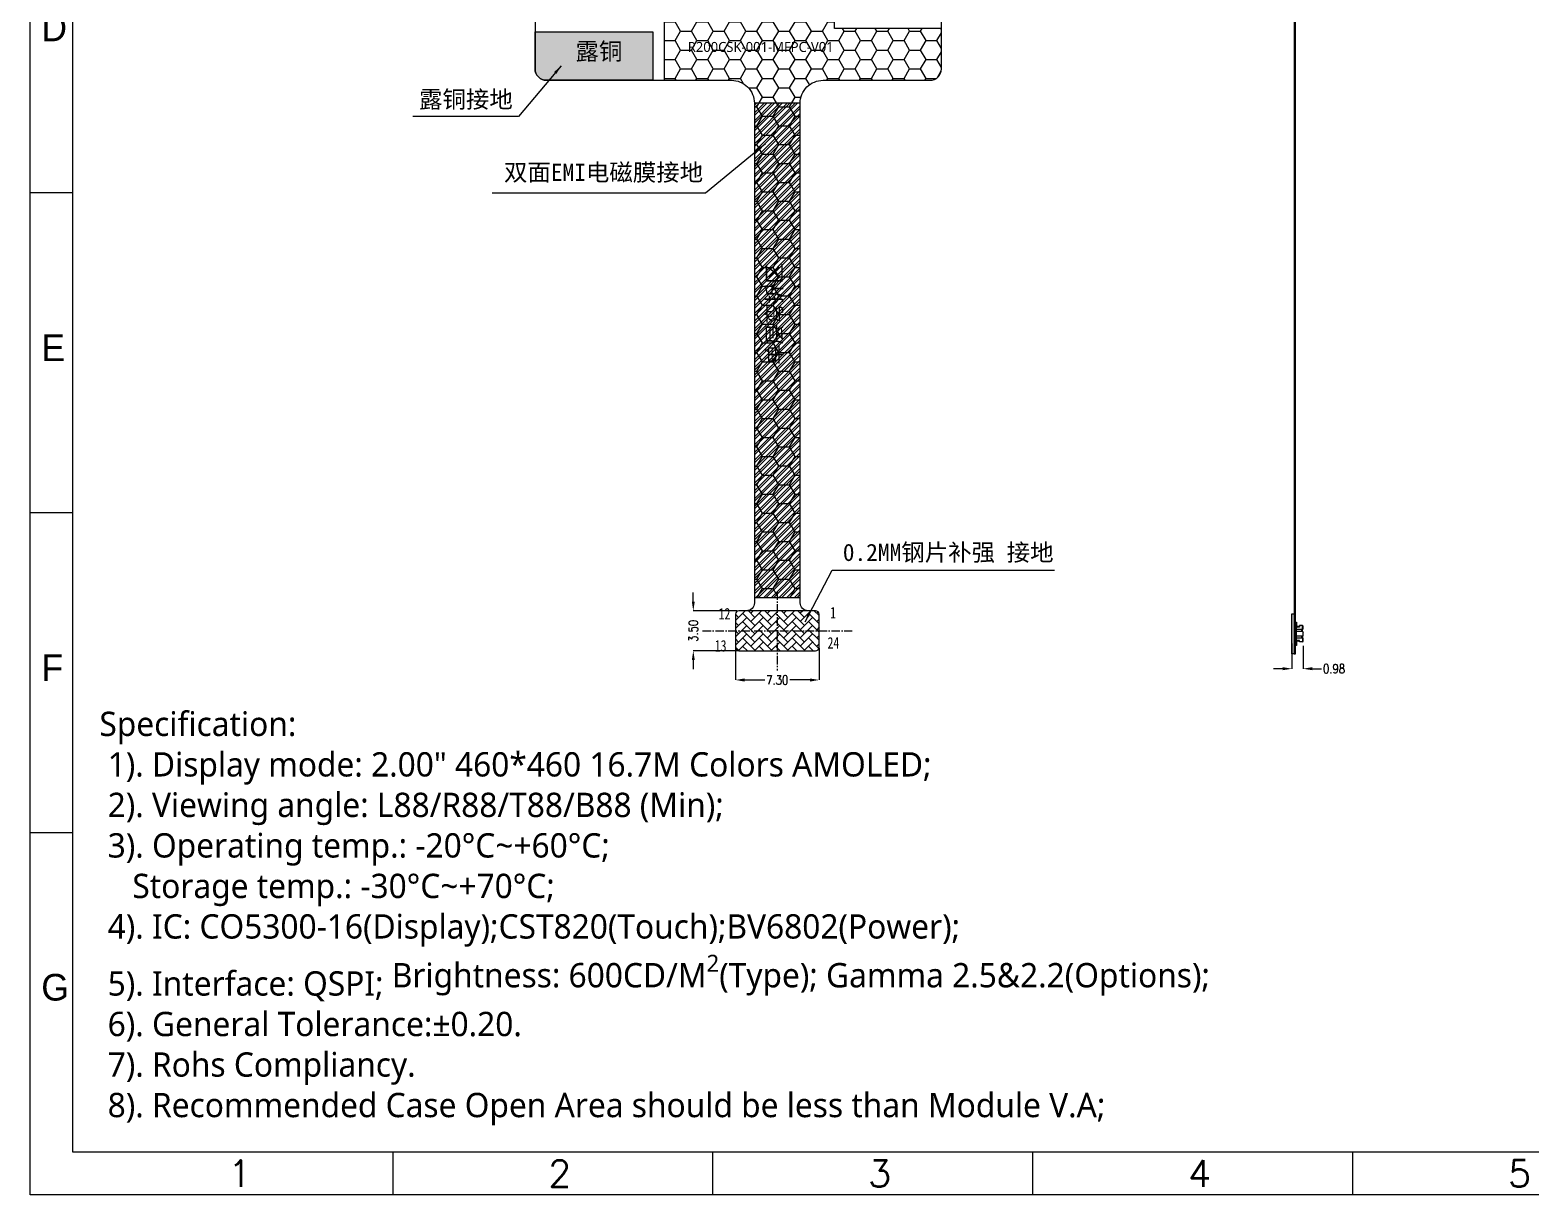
# Model space of a CAD drawing. Header units: millimetres. Extents: x 1134 to 2336, y -9 to 314.
# Drawn here: x 1472 to 1603, y 111.2 to 212.9 of the extents above; entities that cross this region are included whole.
import ezdxf
from ezdxf.lldxf.tags import DXFTag

# ---------------------------------------------------------------- set-up
doc = ezdxf.new("R2010")
doc.units = ezdxf.units.MM
doc.linetypes.add('CENTER2', pattern=[1.125, 0.75, -0.125, 0.125, -0.125])
doc.layers.get('0').update_dxf_attribs({"lineweight": 5})
doc.layers.get('Defpoints').update_dxf_attribs({"lineweight": 5})
for name, color, linetype, lineweight in [('DIM', 3, 'Continuous', 5), ('FPC', 50, 'Continuous', 5), ('Main-FPC', 2, 'Continuous', 5), ('MFPC', 50, 'Continuous', 5), ('TFPC', 50, 'Continuous', 5), ('图框', 7, 'Continuous', 5), ('图框 @ 1', 7, 'Continuous', 5)]:
    doc.layers.add(name, color=color, linetype=linetype, lineweight=lineweight)
doc.layers.add('EMI', color=5, linetype='Continuous')
doc.styles.add('RD', font='ROMAND.shx', dxfattribs={"width": 0.8})
doc.styles.get("Standard").update_dxf_attribs({"font": 'txt', "bigfont": 'gbcbig.shx'})
doc.styles.add('W0$254', font='simplex', dxfattribs={"width": 0.75})
doc.styles.add('宋体', font='SimSun.ttf')
doc.styles.add('汉字', font='SimSun.ttf')
tags = doc.linetypes.add('CENTER', pattern=[0.6, 0.375, -0.075, 0.075, -0.075]).pattern_tags.tags
tags[10:11] = [DXFTag(74, 4), DXFTag(75, 0), DXFTag(340, '0'), DXFTag(46, 1.0), DXFTag(50, 0.0), DXFTag(44, 0.0), DXFTag(45, 0.0)]
tags[8:9] = [DXFTag(74, 4), DXFTag(75, 0), DXFTag(340, '0'), DXFTag(46, 1.0), DXFTag(50, 0.0), DXFTag(44, 0.0), DXFTag(45, 0.0)]
tags[6:7] = [DXFTag(74, 4), DXFTag(75, 0), DXFTag(340, '0'), DXFTag(46, 1.0), DXFTag(50, 0.0), DXFTag(44, 0.0), DXFTag(45, 0.0)]
tags[4:5] = [DXFTag(74, 4), DXFTag(75, 0), DXFTag(340, '0'), DXFTag(46, 1.0), DXFTag(50, 0.0), DXFTag(44, 0.0), DXFTag(45, 0.0)]
doc.dimstyles.new('DIM', dxfattribs={"dimtxt": 0.8, "dimasz": 0.8, "dimexe": 0, "dimexo": 0.5, "dimgap": 0.11, "dimtad": 0, "dimzin": 1, "dimdsep": 46, "dimtxsty": 'RD', "dimcen": 0, "dimclrd": 256, "dimclre": 256, "dimclrt": 256, "dimadec": 0, "dimazin": 0, "dimtm": 1e-09, "dimtfac": 1, "dimtofl": 0, "dimtmove": 0, "dimatfit": 3, "dimfxl": 1, "dimlwe": -1, "dimarcsym": 0})

# ---------------------------------------------------------------- blocks, each defined once
blk = doc.blocks.new('*D37')
at = {"layer": 'Defpoints', "color": 0, "lineweight": 5, "transparency": 16777216}
for p in [(1533.56, 159.45), (1540.86, 159.45), (1540.86, 156.18)]:
    blk.add_point(p, dxfattribs=at)
at = {"layer": 'DIM', "linetype": 'ByBlock', "lineweight": 5, "transparency": 16777216}
for p, q in [((1533.56, 158.95), (1533.56, 156.18)), ((1540.86, 158.95), (1540.86, 156.18)), ((1534.36, 156.18), (1536.11, 156.18)), ((1540.06, 156.18), (1538.31, 156.18))]:
    blk.add_line(p, q, dxfattribs=at)
at = {"layer": 'DIM', "lineweight": 5, "transparency": 16777216}
for points in [[(1534.36, 156.31), (1534.36, 156.04), (1533.56, 156.18)], [(1540.06, 156.31), (1540.06, 156.04), (1540.86, 156.18)]]:
    blk.add_solid(points, dxfattribs=at)
at = {"layer": 'DIM', "lineweight": 5, "transparency": 16777216, "insert": (1537.21, 156.18), "char_height": 0.8, "attachment_point": 5, "style": 'RD'}
blk.add_mtext('7.30', dxfattribs=at)
blk = doc.blocks.new('*D38')
at = {"layer": 'Defpoints', "color": 0, "lineweight": 5, "transparency": 16777216}
for p in [(1529.88, 162.22), (1534.19, 162.22), (1534.4, 158.72)]:
    blk.add_point(p, dxfattribs=at)
at = {"layer": 'DIM', "linetype": 'ByBlock', "lineweight": 5, "transparency": 16777216}
for p, q in [((1529.88, 163.02), (1529.88, 163.82)), ((1533.69, 162.22), (1529.88, 162.22)), ((1533.9, 158.72), (1529.88, 158.72)), ((1529.88, 157.92), (1529.88, 157.12))]:
    blk.add_line(p, q, dxfattribs=at)
at = {"layer": 'DIM', "lineweight": 5, "transparency": 16777216}
for points in [[(1529.75, 163.02), (1530.01, 163.02), (1529.88, 162.22)], [(1529.75, 157.92), (1530.01, 157.92), (1529.88, 158.72)]]:
    blk.add_solid(points, dxfattribs=at)
at = {"layer": 'DIM', "lineweight": 5, "transparency": 16777216, "insert": (1529.88, 160.47), "char_height": 0.8, "attachment_point": 5, "rotation": 90, "style": 'RD'}
blk.add_mtext('3.50', dxfattribs=at)
blk = doc.blocks.new('OK-14GM040-04-C')
at = {"color": 7, "lineweight": 5}
for p, q in [((1113.46, 162.67), (1113.46, 162.17)), ((1113.54, 162.67), (1113.46, 162.67)), ((1113.54, 162.17), (1113.54, 162.67)), ((1112.93, 162.36), (1112.88, 162.31)), ((1112.88, 162.08), (1112.88, 162.31)), ((1112.88, 161.5), (1112.88, 161.8)), ((1112.88, 160.99), (1112.88, 161.23)), ((1112.91, 161.85), (1112.91, 161.46)), ((1112.93, 161.85), (1112.93, 162.36)), ((1112.93, 162.36), (1113.2, 162.36)), ((1112.93, 162.03), (1113.45, 162.03)), ((1112.93, 161.85), (1113.45, 161.85)), ((1112.93, 161.45), (1112.93, 160.94)), ((1112.93, 161.45), (1113.45, 161.45)), ((1112.93, 161.28), (1113.45, 161.28)), ((1112.98, 161.85), (1112.98, 162.03)), ((1112.98, 161.28), (1112.98, 161.45)), ((1113.2, 162.36), (1113.2, 162.24)), ((1113.2, 162.29), (1113.46, 162.29)), ((1113.2, 162.24), (1113.46, 162.24)), ((1113.34, 162.29), (1113.34, 162.24)), ((1113.45, 161.01), (1113.45, 162.29)), ((1113.5, 162), (1113.45, 162)), ((1113.5, 161.3), (1113.45, 161.3)), ((1113.46, 162.42), (1113.54, 162.42)), ((1113.5, 161.21), (1113.5, 162.1)), ((1112.93, 160.94), (1112.88, 160.99)), ((1112.93, 160.94), (1113.2, 160.94)), ((1113.2, 161.06), (1113.46, 161.06)), ((1113.2, 160.94), (1113.2, 161.06)), ((1113.2, 161.01), (1113.46, 161.01)), ((1113.34, 161.06), (1113.34, 161.01)), ((1113.46, 161.13), (1113.46, 160.63)), ((1113.46, 160.88), (1113.54, 160.88)), ((1113.46, 160.63), (1113.54, 160.63)), ((1113.54, 160.63), (1113.54, 161.13))]:
    blk.add_line(p, q, dxfattribs=at)
for centre, radius, start, end in [((1112.93, 162.08), 0.05, 180, 270), ((1112.93, 161.8), 0.05, 90, 180), ((1112.93, 161.5), 0.05, 180, 270), ((1112.93, 161.23), 0.05, 90, 180), ((1113.44, 162.17), 0.1, 275.778, 0), ((1113.44, 162.17), 0.02, 300.0025, 0), ((1113.44, 161.13), 0.1, 0, 84.222), ((1113.44, 161.13), 0.02, 0, 59.9974)]:
    blk.add_arc(centre, radius, start, end, dxfattribs=at)
blk = doc.blocks.new('*D35')
at = {"layer": 'Defpoints', "color": 0, "lineweight": 5, "transparency": 16777216}
for p in [(1582.13, 159.85), (1583.11, 159.67), (1583.11, 157.16)]:
    blk.add_point(p, dxfattribs=at)
at = {"layer": 'DIM', "linetype": 'ByBlock', "lineweight": 5, "transparency": 16777216}
for p, q in [((1582.13, 159.35), (1582.13, 157.16)), ((1583.11, 159.17), (1583.11, 157.16)), ((1581.33, 157.16), (1580.53, 157.16)), ((1583.91, 157.16), (1584.71, 157.16))]:
    blk.add_line(p, q, dxfattribs=at)
at = {"layer": 'DIM', "lineweight": 5, "transparency": 16777216}
for points in [[(1581.33, 157.3), (1581.33, 157.03), (1582.13, 157.16)], [(1583.91, 157.3), (1583.91, 157.03), (1583.11, 157.16)]]:
    blk.add_solid(points, dxfattribs=at)
at = {"layer": 'DIM', "lineweight": 5, "transparency": 16777216, "insert": (1585.81, 157.16), "char_height": 0.8, "attachment_point": 5, "style": 'RD'}
blk.add_mtext('0.98', dxfattribs=at)
blk = doc.blocks.new('R200CSK-001-MFPC-V01-B')
at = {"layer": 'FPC', "lineweight": 5}
h = blk.add_hatch(color=4, dxfattribs=at)
h.dxf.hatch_style = 1
h.paths.add_polyline_path([(1582.329, 161.967), (1582.329, 158.467), (1582.129, 158.467), (1582.129, 161.967)])
at = {"layer": 'FPC', "color": 4, "lineweight": 5}
blk.add_lwpolyline([(1582.329, 161.967), (1582.329, 158.467), (1582.129, 158.467), (1582.129, 161.967)], close=True, dxfattribs=at)
at = {"layer": 'MFPC', "color": 2, "lineweight": 5}
blk.add_lwpolyline([(1582.329, 228.932), (1582.329, 158.467), (1582.449, 158.467), (1582.449, 228.932)], close=True, dxfattribs=at)
at = {"layer": 'FPC', "color": 1, "linetype": 'CENTER', "lineweight": 5, "xscale": -1}
blk.add_blockref('OK-14GM040-04-C', (2695.992, -1.438), dxfattribs=at)
at = {"layer": 'DIM', "lineweight": 5}
dim = blk.add_linear_dim(base=(1583.109, 157.162), p1=(1582.129, 159.853), p2=(1583.109, 159.674), dimstyle='DIM', override={"dimfxl": 1.25, "dimlwd": 5, "dimlwe": 5, "dimarcsym": 1}, dxfattribs=at)
dim.commit()
dim.dimension.update_dxf_attribs({"geometry": '*D35', "text_midpoint": (1585.809, 157.162)})

msp = doc.modelspace()

# ---------------------------------------------------------------- hatches: boundary and pattern name
at = {"layer": 'EMI', "lineweight": 5}
h = msp.add_hatch(dxfattribs=at)
h.set_pattern_fill('HONEY', color=256, scale=0.3)
edge = h.paths.add_edge_path()
edge.add_line((1542.196, 219.48), (1542.196, 219.539))
edge.add_line((1542.196, 219.539), (1526.453, 219.539))
edge.add_line((1526.453, 219.539), (1526.453, 217.392))
edge.add_arc((1525.453, 217.392), 1, 270, 360, ccw=False)
edge.add_line((1525.453, 216.392), (1516.563, 216.392))
edge.add_arc((1516.563, 217.392), 1, 240, 270, ccw=False)
edge.add_line((1516.063, 216.526), (1516.063, 213.779))
edge.add_line((1516.063, 213.779), (1527.34, 213.779))
edge.add_line((1527.34, 213.779), (1527.34, 208.539))
edge.add_line((1527.34, 208.539), (1533.211, 208.539))
edge.add_arc((1533.211, 206.539), 2, 0, 90, ccw=False)
edge.add_line((1535.211, 206.539), (1535.211, 163.392))
edge.add_line((1535.211, 163.392), (1539.211, 163.392))
edge.add_line((1539.211, 163.392), (1539.211, 206.539))
edge.add_arc((1541.211, 206.539), 2, 90, 180, ccw=False)
edge.add_line((1541.211, 208.539), (1550.543, 208.539))
edge.add_arc((1550.543, 209.539), 1, 270, 360)
edge.add_line((1551.543, 209.539), (1551.543, 213.072))
edge.add_line((1551.543, 213.072), (1542.196, 213.072))
edge.add_line((1542.196, 213.072), (1542.196, 219.539))
at = {"layer": 'Main-FPC', "lineweight": 5}
h = msp.add_hatch(dxfattribs=at)
h.set_pattern_fill('AR-HBONE', color=4, scale=0.005, angle=180)
edge = h.paths.add_edge_path()
edge.add_line((1540.561, 162.217), (1533.861, 162.217))
edge.add_arc((1533.861, 161.917), 0.3, 90, 180)
edge.add_line((1533.561, 161.917), (1533.561, 159.017))
edge.add_arc((1533.861, 159.017), 0.3, 180, 270)
edge.add_line((1533.861, 158.717), (1540.561, 158.717))
edge.add_arc((1540.561, 159.017), 0.3, 270, 360)
edge.add_line((1540.861, 159.017), (1540.861, 161.917))
edge.add_arc((1540.561, 161.917), 0.3, 0, 90)
at = {"layer": 'TFPC'}
h = msp.add_hatch(color=256, dxfattribs=at)
edge = h.paths.add_edge_path()
edge.add_line((1516.063, 212.779), (1526.34, 212.779))
edge.add_line((1526.34, 212.779), (1526.34, 208.539))
edge.add_line((1526.34, 208.539), (1517.063, 208.539))
edge.add_arc((1517.063, 209.539), 1, 180, 270, ccw=False)
edge.add_line((1516.063, 209.539), (1516.063, 212.779))
h.paths.add_polyline_path([(1521.241, 212.191), (1524.062, 212.191), (1524.062, 209.941), (1521.241, 209.941)], flags=24)
at = {"layer": 'TFPC', "lineweight": 5}
h = msp.add_hatch(dxfattribs=at)
h.set_pattern_fill('ANSI32', color=252, scale=0.05)
h.paths.add_polyline_path([(1539.211, 206.539), (1535.211, 206.539), (1535.211, 163.392), (1539.211, 163.392)])

# ---------------------------------------------------------------- linework, layer by layer
at = {"layer": 'EMI', "lineweight": 5}
msp.add_lwpolyline([(1525.453, 216.392), (1516.063, 216.392), (1516.063, 213.779), (1527.34, 213.779), (1527.34, 208.539), (1533.211, 208.539, -0.4142136), (1535.211, 206.539), (1535.211, 163.392), (1539.211, 163.392), (1539.211, 206.539, -0.4142136), (1541.211, 208.539), (1550.543, 208.539, 0.4142136), (1551.543, 209.539), (1551.543, 213.072), (1542.196, 213.072), (1542.196, 219.539), (1526.453, 219.539), (1526.453, 217.392, -0.4142136)], format="xyb", close=True, dxfattribs=at)
at = {"layer": 'FPC', "color": 1, "linetype": 'CENTER2', "lineweight": 5}
for points in [[(1537.211, 163.915), (1537.211, 157.018)], [(1530.684, 160.467), (1543.739, 160.467)]]:
    msp.add_lwpolyline(points, dxfattribs=at)
at = {"layer": 'FPC', "color": 4, "lineweight": 5}
msp.add_lwpolyline([(1540.561, 162.217), (1533.861, 162.217, 0.4142136), (1533.561, 161.917), (1533.561, 159.017, 0.4142136), (1533.861, 158.717), (1540.561, 158.717, 0.4142136), (1540.861, 159.017), (1540.861, 161.917, 0.4142136)], format="xyb", close=True, dxfattribs=at)
at = {"layer": 'MFPC', "color": 2}
msp.add_lwpolyline([(1516.063, 226.382), (1516.063, 209.539, 0.4142136), (1517.063, 208.539), (1533.211, 208.539, -0.4142136), (1535.211, 206.539), (1535.211, 162.917, -0.4142136), (1534.511, 162.217), (1533.861, 162.217, 0.4142136), (1533.561, 161.917), (1533.561, 159.017, 0.4142136), (1533.861, 158.717), (1540.561, 158.717, 0.4142136), (1540.861, 159.017), (1540.861, 161.917, 0.4142136), (1540.561, 162.217), (1539.911, 162.217, -0.4142136), (1539.211, 162.917), (1539.211, 206.539, -0.4142136), (1541.211, 208.539), (1550.543, 208.539, 0.4142136), (1551.543, 209.539), (1551.543, 217.98, 0.4142136)], format="xyb", dxfattribs=at)
at = {"layer": 'TFPC'}
msp.add_lwpolyline([(1516.063, 212.779), (1526.34, 212.779), (1526.34, 208.539), (1517.063, 208.539, -0.4142136), (1516.063, 209.539)], format="xyb", close=True, dxfattribs=at)
at = {"layer": 'TFPC', "color": 252, "lineweight": 5}
msp.add_lwpolyline([(1539.211, 206.539), (1535.211, 206.539), (1535.211, 163.392), (1539.211, 163.392)], close=True, dxfattribs=at)
at = {"layer": '图框', "color": 7, "linetype": 'ByBlock', "lineweight": 5, "ltscale": 0.55}
for p, q in [((1475.707, 114.939), (1475.707, 310.478)), ((1471.983, 198.741), (1475.707, 198.741)), ((1471.983, 170.807), (1475.707, 170.807)), ((1471.983, 142.872), (1475.707, 142.872)), ((1755.01, 114.939), (1475.707, 114.939)), ((1503.638, 114.939), (1503.638, 111.214)), ((1531.568, 114.939), (1531.568, 111.214)), ((1559.498, 114.939), (1559.498, 111.214)), ((1587.428, 114.939), (1587.428, 111.214))]:
    msp.add_line(p, q, dxfattribs=at)
msp.add_lwpolyline([(1471.983, 314.203), (1758.734, 314.203), (1758.734, 111.214), (1471.983, 111.214)], close=True, dxfattribs=at)

# ---------------------------------------------------------------- block references
at = {"layer": 'DIM', "lineweight": 5}
msp.add_blockref('R200CSK-001-MFPC-V01-B', (0, 0), dxfattribs=at)

# ---------------------------------------------------------------- texts
at = {"color": 252, "lineweight": 5, "insert": (1529.395, 211.883), "char_height": 0.8709, "attachment_point": 1, "style": '汉字'}
msp.add_mtext('{\\fMicrosoft YaHei|b0|i0|c134|p34;\\C255;R200CSK-001-MFPC-V01}', dxfattribs=at)
at = {"layer": 'DIM', "color": 3, "char_height": 1.5, "attachment_point": 3, "style": '宋体'}
for s, insert, width in [('{\\fSimSun|b0|i0|c134|p54;露铜接地}', (1514.124, 207.627), 19.70966), ('{\\fSimSun|b0|i0|c134|p54;双面EMI电磁膜接地}', (1530.736, 201.254), 19.70966), ('\\P0.2MM钢片补强 接地', (1561.33, 170.572, 0), 24.87791)]:
    msp.add_mtext(s, dxfattribs=dict(at, insert=insert, width=width))
at = {"layer": 'FPC', "color": 1, "linetype": 'Continuous', "char_height": 1, "width": 1, "attachment_point": 1, "style": 'W0$254'}
for s, insert in [('{\\fSimSun|b0|i0|c134|p2;1}', (1541.83, 162.559)), ('{\\fSimSun|b0|i0|c134|p2;12}', (1532.098, 162.466)), ('{\\fSimSun|b0|i0|c134|p2;24}', (1541.6, 159.921)), ('{\\fSimSun|b0|i0|c134|p2;13}', (1531.759, 159.664))]:
    msp.add_mtext(s, dxfattribs=dict(at, insert=insert))
at = {"layer": 'TFPC', "insert": (1523.687, 211.816), "char_height": 1.5, "width": 19.70966, "attachment_point": 3, "style": '宋体'}
msp.add_mtext('{\\fSimSun|b0|i0|c134|p54;露铜}', dxfattribs=at)
at = {"layer": 'TFPC', "color": 255, "lineweight": 5, "insert": (1536.294, 183.704), "char_height": 1.3, "width": 11.22995, "attachment_point": 1, "rotation": 90, "style": '汉字'}
msp.add_mtext('{\\fMicrosoft YaHei|b0|i0|c134|p34;单层弯折区}', dxfattribs=at)
at = {"layer": '图框', "color": 7, "linetype": 'ByBlock', "lineweight": 5, "ltscale": 0.55, "width": 3.96258, "attachment_point": 7}
for s, insert, char_height in [('{\\f\uffd0ￂﾼﾚￃ\ufff7\ufff3w|b0|i0|c134|p54;D}', (1472.965, 211.946), 2.32786), ('{\\f\uffd0ￂﾼﾚￃ\ufff7\ufff3w|b0|i0|c134|p54;E}', (1472.965, 184.015), 2.32786), ('{\\f\uffd0ￂﾼﾚￃ\ufff7\ufff3w|b0|i0|c134|p54;F}', (1472.965, 156.085), 2.32786), ('{\\f\uffd0ￂﾼﾚￃ\ufff7\ufff3w|b0|i0|c134|p54;G}', (1472.965, 128.155), 2.32786), ('1', (1489.289, 111.915), 2.328), ('2', (1517.219, 111.915), 2.328), ('3', (1545.15, 111.915), 2.328), ('4', (1573.08, 111.915), 2.328), ('5', (1601.01, 111.915), 2.328)]:
    msp.add_mtext(s, dxfattribs=dict(at, insert=insert, char_height=char_height))
at = {"layer": '图框 @ 1', "lineweight": 5, "insert": (1478.042, 153.409), "char_height": 2.121933, "attachment_point": 1, "style": '汉字'}
msp.add_mtext('{\\fMicrosoft YaHei|b0|i0|c134|p34;\\C0;Specification:\\P 1). Display mode: 2.00" 460*460 16.7M Colors AMOLED;\\P 2). Viewing angle: L88/R88/T88/B88 (Min);\\P 3). Operating temp.: -20%%DC~+60%%DC; \\P    Storage temp.: -30%%DC~+70%%DC;\\P 4). IC: \\C1;CO5300-16\\C0;(Display);CST820(Touch);BV6802(Power);  \\P 5). Interface: QSPI; \\A1;\\C255;Brightness: 600CD/M\\H0.7x;\\S2^ ;\\H1.429x;(Type); Gamma 2.5&2.2(Options);\\A0;\\C0;\\P 6). General Tolerance:%%P0.20.\\P 7). Rohs Compliancy.\\P 8). Recommended Case Open Area should be less than Module V.A;}', dxfattribs=at)

# ---------------------------------------------------------------- dimensions: what is measured, and where the dimension line sits
at = {"layer": 'DIM', "lineweight": 5}
dim = msp.add_linear_dim(base=(1529.879, 162.217), p1=(1534.397, 158.717), p2=(1534.186, 162.217), angle=90, dimstyle='DIM', override={"dimfxl": 1.25, "dimlwd": 5, "dimlwe": 5, "dimarcsym": 1}, dxfattribs=at)
dim.commit()
dim.dimension.update_dxf_attribs({"geometry": '*D38', "text_midpoint": (1529.879, 160.467)})
dim = msp.add_linear_dim(base=(1540.861, 156.177), p1=(1533.561, 159.452), p2=(1540.861, 159.452), dimstyle='DIM', override={"dimfxl": 1.25, "dimlwd": 5, "dimlwe": 5, "dimarcsym": 1}, dxfattribs=at)
dim.commit()
dim.dimension.update_dxf_attribs({"geometry": '*D37', "text_midpoint": (1537.211, 156.177)})

# ---------------------------------------------------------------- leaders
for points in [[(1518.343, 209.788), (1514.619, 205.366), (1505.396, 205.366)], [(1536.173, 202.992), (1530.941, 198.695), (1512.333, 198.695)], [(1539.632, 161.267), (1541.991, 165.755), (1561.42, 165.755)]]:
    msp.add_leader(points, dimstyle='DIM', override={"dimgap": 0.11, "dimtad": 0, "dimfxl": 1.25, "dimlwd": 5, "dimlwe": 5, "dimarcsym": 1}, dxfattribs=at)

doc.saveas('drawing.dxf')
